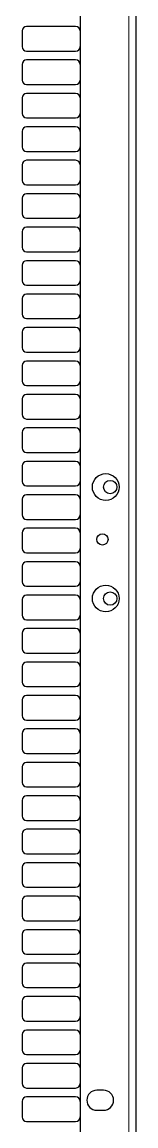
# Model space of a CAD drawing. Header units: millimetres. Extents: x -1019 to 1271, y -273 to 1986.
# Drawn here: x 1155.1 to 1206.1, y 863.2 to 1358.2 of the extents above; entities that cross this region are included whole.
import ezdxf

# ---------------------------------------------------------------- set-up
doc = ezdxf.new("R2010")
doc.units = ezdxf.units.MM

msp = doc.modelspace()

# ---------------------------------------------------------------- linework, layer by layer
at = {"color": 7, "linetype": 'Continuous', "lineweight": 25}
for p, q in [((1206.11, 1816.25), (1206.11, -66.75)), ((1181.11, 1787.05), (1181.11, -66.75)), ((1155.11, 1354.25), (1155.11, 1347.25)), ((1179.11, 1356.25), (1157.11, 1356.25)), ((1157.11, 1345.25), (1179.11, 1345.25)), ((1155.11, 1339.25), (1155.11, 1332.25)), ((1179.11, 1341.25), (1157.11, 1341.25)), ((1157.11, 1330.25), (1179.11, 1330.25)), ((1155.11, 1324.25), (1155.11, 1317.25)), ((1179.11, 1326.25), (1157.11, 1326.25)), ((1157.11, 1315.25), (1179.11, 1315.25)), ((1155.11, 1309.25), (1155.11, 1302.25)), ((1179.11, 1311.25), (1157.11, 1311.25)), ((1157.11, 1300.25), (1179.11, 1300.25)), ((1155.11, 1294.25), (1155.11, 1287.25)), ((1179.11, 1296.25), (1157.11, 1296.25)), ((1157.11, 1285.25), (1179.11, 1285.25)), ((1155.11, 1279.25), (1155.11, 1272.25)), ((1179.11, 1281.25), (1157.11, 1281.25)), ((1157.11, 1270.25), (1179.11, 1270.25)), ((1155.11, 1264.25), (1155.11, 1257.25)), ((1179.11, 1266.25), (1157.11, 1266.25)), ((1157.11, 1255.25), (1179.11, 1255.25)), ((1155.11, 1249.25), (1155.11, 1242.25)), ((1179.11, 1251.25), (1157.11, 1251.25)), ((1157.11, 1240.25), (1179.11, 1240.25)), ((1155.11, 1234.25), (1155.11, 1227.25)), ((1179.11, 1236.25), (1157.11, 1236.25)), ((1157.11, 1225.25), (1179.11, 1225.25)), ((1155.11, 1219.25), (1155.11, 1212.25)), ((1179.11, 1221.25), (1157.11, 1221.25)), ((1157.11, 1210.25), (1179.11, 1210.25)), ((1155.11, 1204.25), (1155.11, 1197.25)), ((1179.11, 1206.25), (1157.11, 1206.25)), ((1157.11, 1195.25), (1179.11, 1195.25)), ((1155.11, 1189.25), (1155.11, 1182.25)), ((1179.11, 1191.25), (1157.11, 1191.25)), ((1157.11, 1180.25), (1179.11, 1180.25)), ((1155.11, 1174.25), (1155.11, 1167.25)), ((1179.11, 1176.25), (1157.11, 1176.25)), ((1157.11, 1165.25), (1179.11, 1165.25)), ((1155.11, 1159.25), (1155.11, 1152.25)), ((1179.11, 1161.25), (1157.11, 1161.25)), ((1157.11, 1150.25), (1179.11, 1150.25)), ((1155.11, 1144.25), (1155.11, 1137.25)), ((1179.11, 1146.25), (1157.11, 1146.25)), ((1157.11, 1135.25), (1179.11, 1135.25)), ((1155.11, 1129.25), (1155.11, 1122.25)), ((1179.11, 1131.25), (1157.11, 1131.25)), ((1157.11, 1120.25), (1179.11, 1120.25)), ((1155.11, 1114.25), (1155.11, 1107.25)), ((1179.11, 1116.25), (1157.11, 1116.25)), ((1157.11, 1105.25), (1179.11, 1105.25)), ((1155.11, 1099.25), (1155.11, 1092.25)), ((1179.11, 1101.25), (1157.11, 1101.25)), ((1157.11, 1090.25), (1179.11, 1090.25)), ((1155.11, 1084.25), (1155.11, 1077.25)), ((1179.11, 1086.25), (1157.11, 1086.25)), ((1157.11, 1075.25), (1179.11, 1075.25)), ((1155.11, 1069.25), (1155.11, 1062.25)), ((1179.11, 1071.25), (1157.11, 1071.25)), ((1157.11, 1060.25), (1179.11, 1060.25)), ((1179.11, 1056.25), (1157.11, 1056.25)), ((1155.11, 1054.25), (1155.11, 1047.25)), ((1157.11, 1045.25), (1179.11, 1045.25)), ((1179.11, 1041.25), (1157.11, 1041.25)), ((1155.11, 1039.25), (1155.11, 1032.25)), ((1157.11, 1030.25), (1179.11, 1030.25)), ((1179.11, 1026.25), (1157.11, 1026.25)), ((1155.11, 1024.25), (1155.11, 1017.25)), ((1157.11, 1015.25), (1179.11, 1015.25)), ((1179.11, 1011.25), (1157.11, 1011.25)), ((1155.11, 1009.25), (1155.11, 1002.25)), ((1157.11, 1000.25), (1179.11, 1000.25)), ((1179.11, 996.25), (1157.11, 996.25)), ((1155.11, 994.25), (1155.11, 987.25)), ((1157.11, 985.25), (1179.11, 985.25)), ((1179.11, 981.25), (1157.11, 981.25)), ((1155.11, 979.25), (1155.11, 972.25)), ((1157.11, 970.25), (1179.11, 970.25)), ((1179.11, 966.25), (1157.11, 966.25)), ((1155.11, 964.25), (1155.11, 957.25)), ((1157.11, 955.25), (1179.11, 955.25)), ((1179.11, 951.25), (1157.11, 951.25)), ((1155.11, 949.25), (1155.11, 942.25)), ((1157.11, 940.25), (1179.11, 940.25)), ((1179.11, 936.25), (1157.11, 936.25)), ((1155.11, 934.25), (1155.11, 927.25)), ((1157.11, 925.25), (1179.11, 925.25)), ((1179.11, 921.25), (1157.11, 921.25)), ((1155.11, 919.25), (1155.11, 912.25)), ((1157.11, 910.25), (1179.11, 910.25)), ((1179.11, 906.25), (1157.11, 906.25)), ((1155.11, 904.25), (1155.11, 897.25)), ((1157.11, 895.25), (1179.11, 895.25)), ((1179.11, 891.25), (1157.11, 891.25)), ((1155.11, 889.25), (1155.11, 882.25)), ((1157.11, 880.25), (1179.11, 880.25)), ((1179.11, 876.25), (1157.11, 876.25)), ((1191.61, 879.25), (1188.61, 879.25)), ((1155.11, 874.25), (1155.11, 867.25)), ((1188.61, 870.25), (1191.61, 870.25)), ((1157.11, 865.25), (1179.11, 865.25))]:
    msp.add_line(p, q, dxfattribs=at)
at = {"color": 8, "linetype": 'Continuous', "lineweight": 18}
msp.add_line((1203.01, 1787.05), (1203.01, -66.75), dxfattribs=at)
at = {"color": 7, "linetype": 'Continuous', "lineweight": 25}
for centre, radius in [((1192.61, 1149.75), 6), ((1194.61, 1149.75), 3), ((1191.11, 1126.25), 2.5), ((1192.61, 1099.75), 6), ((1194.61, 1099.75), 3)]:
    msp.add_circle(centre, radius, dxfattribs=at)
for centre, radius, start, end in [((1157.11, 1354.25), 2, 90, 180), ((1179.11, 1354.25), 2, 0, 90), ((1157.11, 1347.25), 2, 180, 270), ((1179.11, 1347.25), 2, 270, 0), ((1157.11, 1339.25), 2, 90, 180), ((1179.11, 1339.25), 2, 0, 90), ((1157.11, 1332.25), 2, 180, 270), ((1179.11, 1332.25), 2, 270, 0), ((1157.11, 1324.25), 2, 90, 180), ((1179.11, 1324.25), 2, 0, 90), ((1157.11, 1317.25), 2, 180, 270), ((1179.11, 1317.25), 2, 270, 0), ((1157.11, 1309.25), 2, 90, 180), ((1179.11, 1309.25), 2, 0, 90), ((1157.11, 1302.25), 2, 180, 270), ((1179.11, 1302.25), 2, 270, 0), ((1157.11, 1294.25), 2, 90, 180), ((1179.11, 1294.25), 2, 0, 90), ((1157.11, 1287.25), 2, 180, 270), ((1179.11, 1287.25), 2, 270, 0), ((1157.11, 1279.25), 2, 90, 180), ((1179.11, 1279.25), 2, 0, 90), ((1157.11, 1272.25), 2, 180, 270), ((1179.11, 1272.25), 2, 270, 0), ((1157.11, 1264.25), 2, 90, 180), ((1179.11, 1264.25), 2, 0, 90), ((1157.11, 1257.25), 2, 180, 270), ((1179.11, 1257.25), 2, 270, 0), ((1157.11, 1249.25), 2, 90, 180), ((1179.11, 1249.25), 2, 0, 90), ((1157.11, 1242.25), 2, 180, 270), ((1179.11, 1242.25), 2, 270, 0), ((1157.11, 1234.25), 2, 90, 180), ((1179.11, 1234.25), 2, 0, 90), ((1157.11, 1227.25), 2, 180, 270), ((1179.11, 1227.25), 2, 270, 0), ((1157.11, 1219.25), 2, 90, 180), ((1179.11, 1219.25), 2, 0, 90), ((1157.11, 1212.25), 2, 180, 270), ((1179.11, 1212.25), 2, 270, 0), ((1157.11, 1204.25), 2, 90, 180), ((1179.11, 1204.25), 2, 0, 90), ((1157.11, 1197.25), 2, 180, 270), ((1179.11, 1197.25), 2, 270, 0), ((1157.11, 1189.25), 2, 90, 180), ((1179.11, 1189.25), 2, 0, 90), ((1157.11, 1182.25), 2, 180, 270), ((1179.11, 1182.25), 2, 270, 0), ((1157.11, 1174.25), 2, 90, 180), ((1179.11, 1174.25), 2, 0, 90), ((1157.11, 1167.25), 2, 180, 270), ((1179.11, 1167.25), 2, 270, 0), ((1157.11, 1159.25), 2, 90, 180), ((1179.11, 1159.25), 2, 0, 90), ((1157.11, 1152.25), 2, 180, 270), ((1179.11, 1152.25), 2, 270, 0), ((1157.11, 1144.25), 2, 90, 180), ((1179.11, 1144.25), 2, 0, 90), ((1157.11, 1137.25), 2, 180, 270), ((1179.11, 1137.25), 2, 270, 0), ((1157.11, 1129.25), 2, 90, 180), ((1179.11, 1129.25), 2, 0, 90), ((1157.11, 1122.25), 2, 180, 270), ((1179.11, 1122.25), 2, 270, 0), ((1157.11, 1114.25), 2, 90, 180), ((1179.11, 1114.25), 2, 0, 90), ((1157.11, 1107.25), 2, 180, 270), ((1179.11, 1107.25), 2, 270, 0), ((1157.11, 1099.25), 2, 90, 180), ((1179.11, 1099.25), 2, 0, 90), ((1157.11, 1092.25), 2, 180, 270), ((1179.11, 1092.25), 2, 270, 0), ((1157.11, 1084.25), 2, 90, 180), ((1179.11, 1084.25), 2, 0, 90), ((1157.11, 1077.25), 2, 180, 270), ((1179.11, 1077.25), 2, 270, 0), ((1157.11, 1069.25), 2, 90, 180), ((1179.11, 1069.25), 2, 0, 90), ((1157.11, 1062.25), 2, 180, 270), ((1179.11, 1062.25), 2, 270, 0), ((1157.11, 1054.25), 2, 90, 180), ((1179.11, 1054.25), 2, 0, 90), ((1157.11, 1047.25), 2, 180, 270), ((1179.11, 1047.25), 2, 270, 0), ((1157.11, 1039.25), 2, 90, 180), ((1179.11, 1039.25), 2, 0, 90), ((1157.11, 1032.25), 2, 180, 270), ((1179.11, 1032.25), 2, 270, 0), ((1157.11, 1024.25), 2, 90, 180), ((1179.11, 1024.25), 2, 0, 90), ((1157.11, 1017.25), 2, 180, 270), ((1179.11, 1017.25), 2, 270, 0), ((1157.11, 1009.25), 2, 90, 180), ((1179.11, 1009.25), 2, 0, 90), ((1157.11, 1002.25), 2, 180, 270), ((1179.11, 1002.25), 2, 270, 0), ((1157.11, 994.25), 2, 90, 180), ((1179.11, 994.25), 2, 0, 90), ((1157.11, 987.25), 2, 180, 270), ((1179.11, 987.25), 2, 270, 0), ((1157.11, 979.25), 2, 90, 180), ((1179.11, 979.25), 2, 0, 90), ((1157.11, 972.25), 2, 180, 270), ((1179.11, 972.25), 2, 270, 0), ((1157.11, 964.25), 2, 90, 180), ((1179.11, 964.25), 2, 0, 90), ((1157.11, 957.25), 2, 180, 270), ((1179.11, 957.25), 2, 270, 0), ((1157.11, 949.25), 2, 90, 180), ((1179.11, 949.25), 2, 0, 90), ((1157.11, 942.25), 2, 180, 270), ((1179.11, 942.25), 2, 270, 0), ((1157.11, 934.25), 2, 90, 180), ((1179.11, 934.25), 2, 0, 90), ((1157.11, 927.25), 2, 180, 270), ((1179.11, 927.25), 2, 270, 0), ((1157.11, 919.25), 2, 90, 180), ((1179.11, 919.25), 2, 0, 90), ((1157.11, 912.25), 2, 180, 270), ((1179.11, 912.25), 2, 270, 0), ((1157.11, 904.25), 2, 90, 180), ((1179.11, 904.25), 2, 0, 90), ((1157.11, 897.25), 2, 180, 270), ((1179.11, 897.25), 2, 270, 0), ((1157.11, 889.25), 2, 90, 180), ((1179.11, 889.25), 2, 0, 90), ((1157.11, 882.25), 2, 180, 270), ((1179.11, 882.25), 2, 270, 0), ((1157.11, 874.25), 2, 90, 180), ((1179.11, 874.25), 2, 0, 90), ((1188.61, 874.75), 4.5, 90, 270), ((1191.61, 874.75), 4.5, 270, 90), ((1157.11, 867.25), 2, 180, 270), ((1179.11, 867.25), 2, 270, 0)]:
    msp.add_arc(centre, radius, start, end, dxfattribs=at)

doc.saveas('drawing.dxf')
